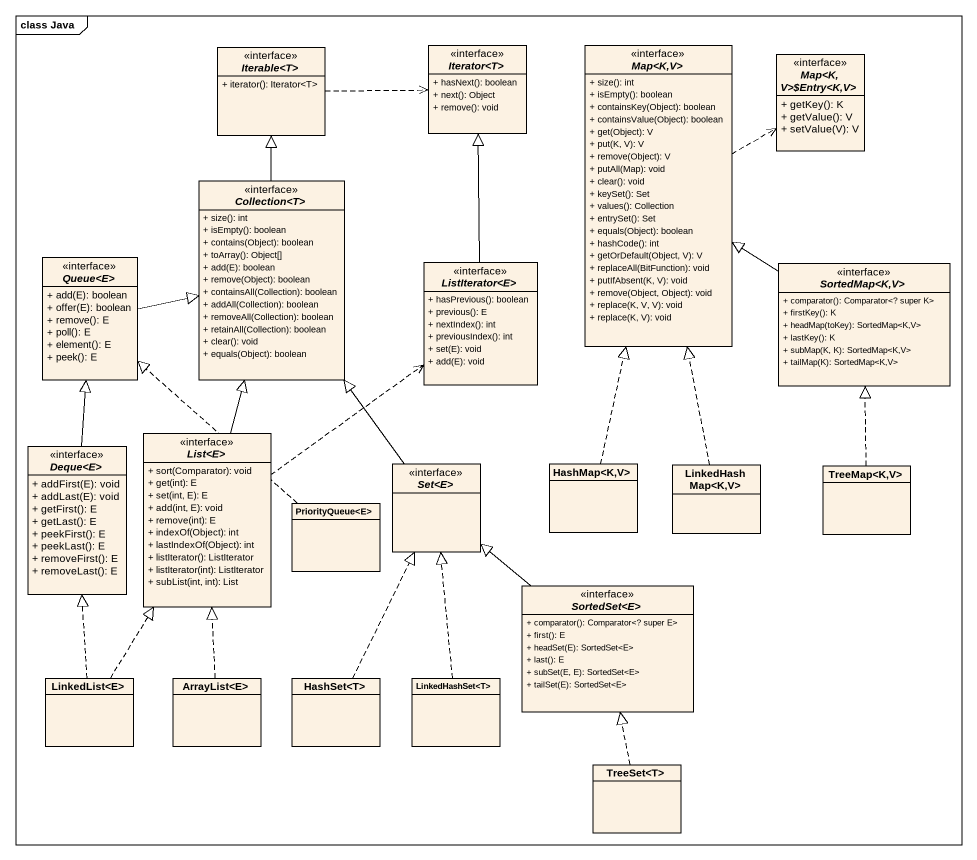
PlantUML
@startuml
mainframe class Java
hide circle
hide empty members
skinparam classAttributeIconSize 0
interface "Iterable<T>" as Iterable_T {
  + iterator(): Iterator<T>
}
interface "Iterator<T>" as Iterator_T {
  + hasNext(): boolean
  + next(): Object
  + remove(): void
}
interface "Map<K,V>" as Map_K_V {
  + size(): int
  + isEmpty(): boolean
  + containsKey(Object): boolean
  + containsValue(Object): boolean
  + get(Object): V
  + put(K, V): V
  + remove(Object): V
  + putAll(Map): void
  + clear(): void
  + keySet(): Set
  + values(): Collection
  + entrySet(): Set
  + equals(Object): boolean
  + hashCode(): int
  + getOrDefault(Object, V): V
  + replaceAll(BitFunction): void
  + putIfAbsent(K, V): void
  + remove(Object, Object): void
  + replace(K, V, V): void
  + replace(K, V): void
}
interface "Map<K,V>~$Entry<K,V>" as Map_K_V_Entry_K_V {
  + getKey(): K
  + getValue(): V
  + setValue(V): V
}
interface "Collection<T>" as Collection_T {
  + size(): int
  + isEmpty(): boolean
  + contains(Object): boolean
  + toArray(): Object[]
  + add(E): boolean
  + remove(Object): boolean
  + containsAll(Collection): boolean
  + addAll(Collection): boolean
  + removeAll(Collection): boolean
  + retainAll(Collection): boolean
  + clear(): void
  + equals(Object): boolean
}
interface "Queue<E>" as Queue_E {
  + add(E): boolean
  + offer(E): boolean
  + remove(): E
  + poll(): E
  + element(): E
  + peek(): E
}
interface "ListIterator<E>" as ListIterator_E {
  + hasPrevious(): boolean
  + previous(): E
  + nextIndex(): int
  + previousIndex(): int
  + set(E): void
  + add(E): void
}
interface "SortedMap<K,V>" as SortedMap_K_V {
  + comparator(): Comparator<? super K>
  + firstKey(): K
  + headMap(toKey): SortedMap<K,V>
  + lastKey(): K
  + subMap(K, K): SortedMap<K,V>
  + tailMap(K): SortedMap<K,V>
}
interface "Deque<E>" as Deque_E {
  + addFirst(E): void
  + addLast(E): void
  + getFirst(): E
  + getLast(): E
  + peekFirst(): E
  + peekLast(): E
  + removeFirst(): E
  + removeLast(): E
}
interface "List<E>" as List_E {
  + sort(Comparator): void
  + get(int): E
  + set(int, E): E
  + add(int, E): void
  + remove(int): E
  + indexOf(Object): int
  + lastIndexOf(Object): int
  + listIterator(): ListIterator
  + listIterator(int): ListIterator
  + subList(int, int): List
}
interface "Set<E>" as Set_E
class "HashMap<K,V>" as HashMap_K_V
class "PriorityQueue<E>" as PriorityQueue_E
class "LinkedHashMap<K,V>" as LinkedHashMap_K_V
class "TreeMap<K,V>" as TreeMap_K_V
interface "SortedSet<E>" as SortedSet_E {
  + comparator(): Comparator<? super E>
  + first(): E
  + headSet(E): SortedSet<E>
  + last(): E
  + subSet(E, E): SortedSet<E>
  + tailSet(E): SortedSet<E>
}
class "LinkedList<E>" as LinkedList_E
class "ArrayList<E>" as ArrayList_E
class "HashSet<T>" as HashSet_T
class "LinkedHashSet<T>" as LinkedHashSet_T
class "TreeSet<T>" as TreeSet_T
Iterable_T .right.> Iterator_T
Map_K_V .right.> Map_K_V_Entry_K_V
Collection_T -up-|> Iterable_T
Queue_E -right-|> Collection_T
ListIterator_E -up-|> Iterator_T
SortedMap_K_V -up-|> Map_K_V
Deque_E -up-|> Queue_E
List_E -up-|> Collection_T
List_E .up.> ListIterator_E
List_E .up.> ListIterator_E
Set_E -up-|> Collection_T
HashMap_K_V .up.|> Map_K_V
PriorityQueue_E .up.|> Queue_E
LinkedHashMap_K_V .up.|> Map_K_V
TreeMap_K_V .up.|> SortedMap_K_V
SortedSet_E -up-|> Set_E
LinkedList_E .up.|> Deque_E
LinkedList_E .up.|> List_E
ArrayList_E .up.|> List_E
HashSet_T .up.|> Set_E
LinkedHashSet_T .up.|> Set_E
TreeSet_T .up.|> SortedSet_E
@enduml
